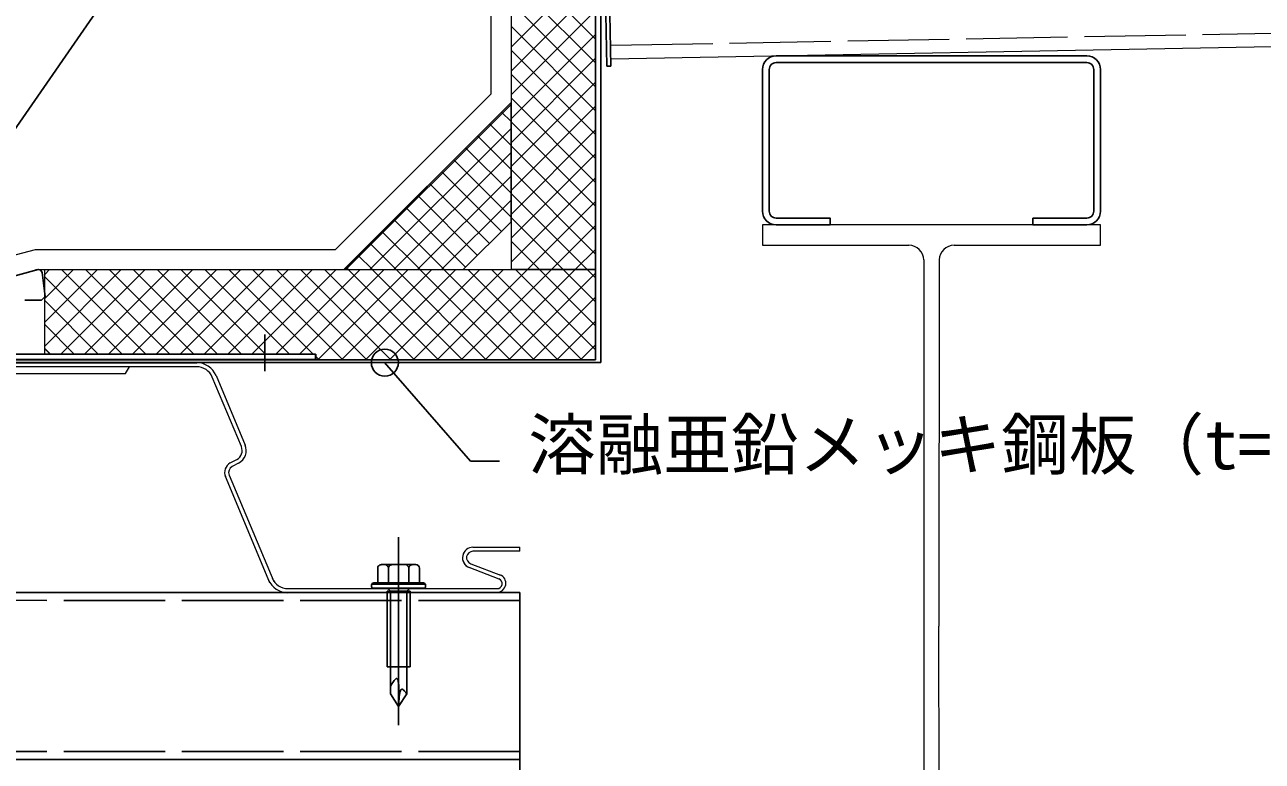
# Model space of a CAD drawing. Units: millimetres, scale not verified. Extents: x -3038 to 3038, y -2115 to 2115.
# Drawn here: x -1879.8 to -1513.6, y 1291.1 to 1509.1 of the extents above; entities that cross this region are included whole.
import ezdxf
from ezdxf.enums import TextEntityAlignment as Align

# ---------------------------------------------------------------- set-up
doc = ezdxf.new("R2010")
doc.units = ezdxf.units.MM
doc.header["$LTSCALE"] = 5
doc.linetypes.add('CHAIN1', pattern=[8, 5, -1, 1, -1])
doc.linetypes.add('LONG_DASHED1', pattern=[7, 6, -1])
for name, color, linetype, lineweight in [('0-1_鉄骨', 1, 'Continuous', 18), ('0-3_デッキ', 3, 'Continuous', 18), ('0-8_防水層', 4, 'Continuous', 18), ('0-9_断熱層', 5, 'Continuous', 18), ('0-A_キャント', 222, 'Continuous', 18)]:
    doc.layers.add(name, color=color, linetype=linetype, lineweight=lineweight)
for name, color, linetype in [('0-2_母屋', 7, 'Continuous'), ('0-4_板金', 7, 'Continuous'), ('0-B_ビス', 7, 'Continuous'), ('0-D_ドレン', 7, 'Continuous'), ('0-E_テキスト___1', 7, 'Continuous'), ('1-3__0-E_テキスト', 4, 'Continuous')]:
    doc.layers.add(name, color=color, linetype=linetype)
doc.styles.add('ＭＳ ゴシック', font='')
doc.styles.get('ＭＳ ゴシック').set_extended_font_data('MS Gothic')

msp = doc.modelspace()

# ---------------------------------------------------------------- linework, layer by layer
at = {"layer": '0-1_鉄骨'}
for p, q in [((-1661.468, 1449.86), (-1661.468, 1443.86)), ((-1661.468, 1443.86), (-1618.208, 1443.854)), ((-1613.714, 1439.456), (-1613.714, 1260.506)), ((-1609.225, 1439.456), (-1609.248, 1331.117)), ((-1609.225, 1260.506), (-1609.248, 1331.117))]:
    msp.add_line(p, q, dxfattribs=at)
msp.add_lwpolyline([(-1604.732, 1443.854), (-1561.471, 1443.86), (-1561.471, 1449.86), (-1611.47, 1449.86), (-1661.468, 1449.86)], dxfattribs=at)
for centre, radius, start, end in [((-1618.331, 1439.228), 4.624, 2.82697, 88.43895), ((-1604.66, 1439.284), 4.568, 90.89886, 177.83516)]:
    msp.add_arc(centre, radius, start, end, dxfattribs=at)
at = {"layer": '0-2_母屋'}
for p, q in [((-1657.469, 1499.86), (-1565.47, 1499.86)), ((-1565.47, 1497.86), (-1657.469, 1497.86)), ((-1661.47, 1453.86), (-1661.47, 1495.86)), ((-1659.47, 1495.86), (-1659.47, 1453.86)), ((-1563.47, 1453.86), (-1563.47, 1495.86)), ((-1561.47, 1495.86), (-1561.47, 1453.86)), ((-1581.47, 1451.86), (-1565.47, 1451.86)), ((-1733.248, 1341.004), (-2351.084, 1341.114)), ((-1733.248, 1341.004), (-1733.257, 1291.672)), ((-1733.248, 1291.672), (-2351.22, 1291.672)), ((-1733.248, 1191.676), (-1733.248, 1291.672))]:
    msp.add_line(p, q, dxfattribs=at)
at = {"layer": '0-2_母屋', "linetype": 'LONG_DASHED1'}
for p, q in [((-1733.248, 1338.703), (-2351.085, 1338.814)), ((-1733.248, 1293.972), (-2351.22, 1293.972))]:
    msp.add_line(p, q, dxfattribs=at)
at = {"layer": '0-2_母屋'}
for points in [[(-1657.469, 1451.86), (-1641.47, 1451.86), (-1641.47, 1449.86), (-1657.469, 1449.86)], [(-1565.47, 1449.86), (-1581.47, 1449.86), (-1581.47, 1451.86)]]:
    msp.add_lwpolyline(points, dxfattribs=at)
for centre, radius, start, end in [((-1657.469, 1495.86), 4, 89.99995, 180.00003), ((-1657.469, 1495.86), 2, 89.99983, 180.00014), ((-1565.47, 1495.86), 4, 359.99995, 90.00003), ((-1565.47, 1495.86), 2, 359.99995, 90.00003), ((-1657.469, 1453.86), 4, 179.99995, 270), ((-1657.469, 1453.86), 2, 179.99985, 270), ((-1565.47, 1453.86), 2, 269.99995, 0.00003), ((-1565.47, 1453.86), 4, 269.99995, 0.00003)]:
    msp.add_arc(centre, radius, start, end, dxfattribs=at)
at = {"layer": '0-3_デッキ'}
for p, q in [((-1706.345, 1498.99), (-1707.623, 1567.987)), ((-1706.345, 1498.99), (-1447.513, 1503.757)), ((-1828.897, 1407.858), (-1949.068, 1407.858)), ((-1948.787, 1409.058), (-1828.897, 1409.058)), ((-1815.668, 1384.217), (-1824.285, 1404.789)), ((-1823.178, 1405.253), (-1814.562, 1384.68)), ((-1818.942, 1379.403), (-1817.04, 1380.402)), ((-1816.482, 1379.34), (-1818.383, 1378.34)), ((-1807.224, 1343.863), (-1820.405, 1375.334)), ((-1819.298, 1375.798), (-1806.117, 1344.326)), ((-1747.143, 1354.439), (-1733.234, 1354.439)), ((-1733.234, 1353.239), (-1747.143, 1353.239)), ((-1733.234, 1353.239), (-1747.143, 1353.239)), ((-1733.234, 1353.239), (-1733.234, 1354.439)), ((-1739.404, 1345.039), (-1748.257, 1348.446)), ((-1747.826, 1349.566), (-1738.973, 1346.159)), ((-1801.952, 1342.183), (-1740.018, 1342.183)), ((-1740.018, 1340.983), (-1801.952, 1340.983))]:
    msp.add_line(p, q, dxfattribs=at)
at = {"layer": '0-3_デッキ', "linetype": 'LONG_DASHED1'}
msp.add_line((-1706.211, 1502.993), (-1447.513, 1507.757), dxfattribs=at)
at = {"layer": '0-3_デッキ'}
msp.add_lwpolyline([(-1937.617, 1405.858), (-1849.926, 1405.858), (-1848.771, 1407.858)], dxfattribs=at)
for centre, radius, start, end in [((-1828.897, 1402.858), 6.2, 22.72491, 90), ((-1828.897, 1402.858), 5, 22.72491, 90), ((-1818.436, 1383.058), 3, 297.72493, 22.72493), ((-1818.436, 1383.058), 4.2, 297.72493, 22.72493), ((-1817.453, 1376.57), 3.2, 117.72491, 202.72493), ((-1817.453, 1376.57), 2, 117.72491, 202.72493), ((-1747.143, 1351.339), 3.1, 90, 246.45248), ((-1747.143, 1351.339), 3.1, 90, 248.94972), ((-1747.143, 1351.339), 1.9, 90, 248.94972), ((-1801.91, 1347.195), 6.2, 202.72493, 270), ((-1801.91, 1347.195), 5, 202.72493, 270), ((-1740.122, 1343.763), 2.7, 270, 68.94972), ((-1740.018, 1343.683), 1.5, 270, 68.94972)]:
    msp.add_arc(centre, radius, start, end, dxfattribs=at)
at = {"layer": '0-4_板金'}
for p, q in [((-1709.289, 1409.089), (-1709.315, 1569.41)), ((-1707.514, 1496.857), (-1708.964, 1569.005)), ((-1706.313, 1496.857), (-1707.74, 1567.835)), ((-1707.514, 1496.857), (-1706.313, 1496.857)), ((-1710.869, 1409.889), (-1938.695, 1409.889)), ((-1938.695, 1409.089), (-1709.297, 1409.089))]:
    msp.add_line(p, q, dxfattribs=at)
msp.add_lwpolyline([(-1623.791, 1573.112), (-1710.881, 1570.97), (-1710.864, 1409.889)], dxfattribs=at)
at = {"layer": '0-8_防水層'}
for p, q in [((-1787.841, 1442.601), (-1741.87, 1488.572)), ((-1973.532, 1416.618), (-1876.564, 1442.601)), ((-1876.564, 1442.601), (-1787.841, 1442.601)), ((-1875.657, 1436.601), (-1875.774, 1436.601))]:
    msp.add_line(p, q, dxfattribs=at)
for points in [[(-1742.678, 1542.961), (-1741.873, 1542.242), (-1741.868, 1488.574)], [(-1736.678, 1542.962), (-1735.873, 1542.477), (-1735.867, 1486.089)], [(-1876.564, 1436.601), (-1785.356, 1436.601), (-1735.87, 1486.087)], [(-1973.532, 1416.618), (-1972.927, 1410.568), (-1875.774, 1436.601)]]:
    msp.add_lwpolyline(points, dxfattribs=at)
at = {"layer": '0-9_断熱層'}
for p, q in [((-1710.881, 1570.97), (-1710.872, 1436.601)), ((-1735.881, 1570.86), (-1735.867, 1436.601)), ((-1735.877, 1529.847), (-1710.874, 1504.844)), ((-1735.874, 1502.446), (-1713.234, 1525.086)), ((-1735.876, 1522.775), (-1710.873, 1497.773)), ((-1735.873, 1495.376), (-1710.876, 1520.373)), ((-1735.875, 1515.703), (-1710.873, 1490.701)), ((-1735.872, 1488.306), (-1710.875, 1513.303)), ((-1735.875, 1508.632), (-1710.872, 1483.629)), ((-1735.872, 1481.235), (-1710.874, 1506.232)), ((-1735.874, 1501.56), (-1710.871, 1476.557)), ((-1735.871, 1474.165), (-1710.874, 1499.162)), ((-1735.873, 1494.488), (-1710.87, 1469.485)), ((-1735.87, 1467.095), (-1710.873, 1492.092)), ((-1735.872, 1487.416), (-1710.87, 1462.413)), ((-1735.869, 1460.024), (-1710.872, 1485.022)), ((-1735.872, 1480.344), (-1710.869, 1455.341)), ((-1735.869, 1452.954), (-1710.871, 1477.951)), ((-1735.871, 1473.272), (-1710.868, 1448.27)), ((-1735.868, 1445.884), (-1710.871, 1470.881)), ((-1735.87, 1466.2), (-1710.867, 1441.198)), ((-1735.867, 1438.814), (-1710.87, 1463.811)), ((-1735.869, 1459.129), (-1713.341, 1436.601)), ((-1731.009, 1436.601), (-1710.869, 1456.74)), ((-1735.869, 1452.057), (-1720.412, 1436.601)), ((-1723.938, 1436.601), (-1710.868, 1449.67)), ((-1735.868, 1444.985), (-1727.483, 1436.601)), ((-1716.867, 1436.601), (-1710.868, 1442.6)), ((-1716.867, 1436.601), (-1710.868, 1442.6)), ((-1873.879, 1436.601), (-1710.873, 1436.601)), ((-1873.879, 1411.601), (-1873.879, 1436.601)), ((-1873.879, 1428.081), (-1865.359, 1436.601)), ((-1873.879, 1421.01), (-1858.288, 1436.601)), ((-1873.879, 1413.939), (-1851.217, 1436.601)), ((-1873.879, 1435.152), (-1872.43, 1436.601)), ((-1869.146, 1411.601), (-1844.146, 1436.601)), ((-1868.905, 1436.601), (-1843.905, 1411.601)), ((-1862.075, 1411.601), (-1837.075, 1436.601)), ((-1861.834, 1436.601), (-1836.834, 1411.601)), ((-1855.004, 1411.601), (-1830.004, 1436.601)), ((-1854.763, 1436.601), (-1829.763, 1411.601)), ((-1847.933, 1411.601), (-1822.933, 1436.601)), ((-1847.692, 1436.601), (-1822.692, 1411.601)), ((-1840.862, 1411.601), (-1815.862, 1436.601)), ((-1840.62, 1436.601), (-1815.62, 1411.601)), ((-1833.791, 1411.601), (-1808.791, 1436.601)), ((-1833.549, 1436.601), (-1808.549, 1411.601)), ((-1826.72, 1411.601), (-1801.72, 1436.601)), ((-1826.478, 1436.601), (-1801.478, 1411.601)), ((-1819.649, 1411.601), (-1794.649, 1436.601)), ((-1819.407, 1436.601), (-1794.407, 1411.601)), ((-1812.577, 1411.601), (-1787.577, 1436.601)), ((-1812.336, 1436.601), (-1785.624, 1409.889)), ((-1805.506, 1411.601), (-1780.506, 1436.601)), ((-1805.265, 1436.601), (-1778.553, 1409.889)), ((-1798.435, 1411.601), (-1773.435, 1436.601)), ((-1798.194, 1436.601), (-1771.482, 1409.889)), ((-1793.076, 1409.889), (-1766.364, 1436.601)), ((-1791.123, 1436.601), (-1764.411, 1409.889)), ((-1786.005, 1409.889), (-1759.293, 1436.601)), ((-1784.052, 1436.601), (-1757.34, 1409.889)), ((-1778.934, 1409.889), (-1752.222, 1436.601)), ((-1776.981, 1436.601), (-1750.269, 1409.889)), ((-1771.863, 1409.889), (-1745.151, 1436.601)), ((-1769.91, 1436.601), (-1743.198, 1409.889)), ((-1764.792, 1409.889), (-1738.08, 1436.601)), ((-1762.839, 1436.601), (-1736.127, 1409.889)), ((-1757.721, 1409.889), (-1731.009, 1436.601)), ((-1755.768, 1436.601), (-1729.056, 1409.889)), ((-1750.65, 1409.889), (-1723.938, 1436.601)), ((-1748.697, 1436.601), (-1721.985, 1409.889)), ((-1743.578, 1409.889), (-1716.867, 1436.601)), ((-1741.625, 1436.601), (-1714.914, 1409.889)), ((-1736.508, 1409.889), (-1710.867, 1435.529)), ((-1710.873, 1436.601), (-1735.867, 1436.601)), ((-1734.554, 1436.601), (-1710.864, 1412.91)), ((-1727.483, 1436.601), (-1710.865, 1419.982)), ((-1720.412, 1436.601), (-1710.866, 1427.054)), ((-1713.341, 1436.601), (-1710.866, 1434.126)), ((-1710.867, 1436.601), (-1710.864, 1409.889)), ((-1873.879, 1434.504), (-1850.976, 1411.601)), ((-1729.436, 1409.889), (-1710.866, 1428.459)), ((-1873.879, 1427.432), (-1858.047, 1411.601)), ((-1722.365, 1409.889), (-1710.865, 1421.389)), ((-1873.879, 1420.361), (-1865.118, 1411.601)), ((-1715.294, 1409.889), (-1710.864, 1414.319)), ((-1873.879, 1413.29), (-1872.189, 1411.601)), ((-1873.655, 1413.006), (-1872.249, 1411.601)), ((-1793.655, 1410), (-1793.655, 1411.601)), ((-1793.655, 1410.848), (-1792.695, 1409.889)), ((-1710.864, 1409.889), (-1793.655, 1410))]:
    msp.add_line(p, q, dxfattribs=at)
msp.add_lwpolyline([(-1873.879, 1411.601), (-1793.655, 1411.601), (-1793.655, 1410)], dxfattribs=at)
at = {"layer": '0-A_キャント'}
for p, q in [((-1785.312, 1436.644), (-1735.867, 1486.089)), ((-1785.288, 1436.668), (-1735.867, 1486.089)), ((-1784.725, 1436.601), (-1735.881, 1485.444)), ((-1738.712, 1483.244), (-1735.881, 1480.412)), ((-1735.867, 1450.734), (-1735.867, 1486.075)), ((-1742.248, 1479.708), (-1735.88, 1473.34)), ((-1777.654, 1436.601), (-1735.881, 1478.374)), ((-1745.784, 1476.173), (-1735.879, 1466.268)), ((-1735.881, 1478.374), (-1735.867, 1478.387)), ((-1735.881, 1478.374), (-1735.867, 1478.387)), ((-1749.319, 1472.637), (-1735.879, 1459.197)), ((-1770.583, 1436.601), (-1735.88, 1471.304)), ((-1752.855, 1469.102), (-1735.878, 1452.125)), ((-1756.39, 1465.566), (-1738.712, 1447.889)), ((-1763.512, 1436.601), (-1735.879, 1464.233)), ((-1759.926, 1462.031), (-1742.248, 1444.353)), ((-1735.879, 1464.233), (-1735.867, 1464.245)), ((-1735.879, 1464.233), (-1735.867, 1464.245)), ((-1763.461, 1458.495), (-1745.784, 1440.818)), ((-1766.997, 1454.96), (-1749.319, 1437.282)), ((-1756.441, 1436.601), (-1735.878, 1457.163)), ((-1770.532, 1451.424), (-1755.709, 1436.601)), ((-1774.068, 1447.889), (-1762.78, 1436.601)), ((-1777.603, 1444.353), (-1769.851, 1436.601)), ((-1781.139, 1440.818), (-1776.922, 1436.601)), ((-1784.675, 1437.282), (-1784.061, 1436.668)), ((-1784.675, 1437.282), (-1783.993, 1436.601))]:
    msp.add_line(p, q, dxfattribs=at)
msp.add_lwpolyline([(-1785.356, 1436.601), (-1750.001, 1436.601), (-1735.867, 1450.734)], dxfattribs=at)
at = {"layer": '0-B_ビス'}
for p, q in [((-1769.146, 1325.792), (-1769.149, 1357.402)), ((-1775.335, 1343.894), (-1775.335, 1348.203)), ((-1774.235, 1349.303), (-1773.247, 1349.303)), ((-1773.247, 1349.303), (-1769.148, 1349.304)), ((-1772.146, 1348.203), (-1772.146, 1343.894)), ((-1766.15, 1348.204), (-1766.15, 1343.895)), ((-1762.961, 1343.895), (-1762.961, 1348.204)), ((-1776.48, 1343.894), (-1761.816, 1343.895)), ((-1777.14, 1342.835), (-1777.14, 1343.234)), ((-1777.091, 1343.481), (-1769.148, 1343.483)), ((-1761.423, 1342.306), (-1776.872, 1342.305)), ((-1765.724, 1341.443), (-1772.571, 1341.442)), ((-1772.571, 1341.442), (-1772.569, 1319.018)), ((-1771.571, 1341.442), (-1771.568, 1311.022)), ((-1761.204, 1343.483), (-1769.148, 1343.483)), ((-1766.724, 1341.443), (-1766.721, 1311.022)), ((-1765.724, 1341.443), (-1765.722, 1319.019)), ((-1761.156, 1342.837), (-1761.156, 1343.235)), ((-1765.722, 1319.019), (-1772.569, 1319.018)), ((-1769.144, 1307.306), (-1771.568, 1311.022)), ((-1769.144, 1307.306), (-1766.721, 1311.022))]:
    msp.add_line(p, q, dxfattribs=at)
at = {"layer": '0-B_ビス', "linetype": 'LONG_DASHED1'}
msp.add_line((-1769.144, 1301.818), (-1769.149, 1352.803), dxfattribs=at)
at = {"layer": '0-B_ビス'}
for points in [[(-1764.061, 1349.304), (-1765.05, 1349.304), (-1769.148, 1349.304)], [(-1769.144, 1307.306), (-1769.124, 1307.908), (-1769.105, 1308.507), (-1769.087, 1309.101), (-1769.071, 1309.686), (-1769.058, 1310.259), (-1769.049, 1310.819), (-1769.043, 1311.361), (-1769.043, 1311.883), (-1769.049, 1312.383), (-1769.061, 1312.856), (-1769.08, 1313.301), (-1769.107, 1313.715), (-1769.143, 1314.095), (-1769.188, 1314.437), (-1769.243, 1314.74), (-1769.308, 1314.999), (-1769.385, 1315.213), (-1769.475, 1315.379), (-1769.577, 1315.493), (-1769.693, 1315.553), (-1769.823, 1315.556), (-1769.968, 1315.499), (-1770.091, 1315.411), (-1770.305, 1315.197), (-1770.495, 1314.961), (-1770.696, 1314.68), (-1770.906, 1314.363), (-1771.123, 1314.019), (-1771.344, 1313.657), (-1771.568, 1313.287)], [(-1769.144, 1307.306), (-1769.127, 1307.68), (-1769.11, 1308.052), (-1769.091, 1308.421), (-1769.072, 1308.784), (-1769.05, 1309.14), (-1769.026, 1309.488), (-1769, 1309.824), (-1768.97, 1310.148), (-1768.937, 1310.458), (-1768.899, 1310.752), (-1768.857, 1311.027), (-1768.81, 1311.283), (-1768.758, 1311.518), (-1768.699, 1311.73), (-1768.634, 1311.916), (-1768.563, 1312.075), (-1768.484, 1312.206), (-1768.397, 1312.307), (-1768.302, 1312.375), (-1768.198, 1312.41), (-1768.086, 1312.408), (-1767.925, 1312.35), (-1767.831, 1312.291), (-1767.69, 1312.178), (-1767.541, 1312.032), (-1767.385, 1311.861), (-1767.223, 1311.67), (-1767.058, 1311.462), (-1766.89, 1311.245), (-1766.721, 1311.022)]]:
    msp.add_lwpolyline(points, dxfattribs=at)
for centre, radius, start, end in [((-1774.235, 1348.203), 1.1, 90.00549, 180.00549), ((-1773.247, 1348.203), 1.1, 0.00549, 90.00549), ((-1771.046, 1348.203), 1.1, 90.00549, 180.00549), ((-1767.25, 1348.204), 1.1, 0.00549, 90.00549), ((-1765.05, 1348.204), 1.1, 90.00549, 180.00549), ((-1764.061, 1348.204), 1.1, 0.00549, 90.00549), ((-1776.479, 1343.234), 0.66, 90.00549, 180.00549), ((-1761.816, 1343.235), 0.66, 0.00549, 90.00549), ((-1776.479, 1342.836), 0.66, 180.00549, 233.50026), ((-1765.316, 1347.438), 8.665, 216.32719, 223.78719), ((-1772.98, 1347.438), 8.665, 316.22382, 323.68379), ((-1761.816, 1342.837), 0.66, 306.51074, 0.00549)]:
    msp.add_arc(centre, radius, start, end, dxfattribs=at)
at = {"layer": '0-D_ドレン'}
for p, q in [((-1974.584, 1410.124), (-1875.774, 1436.601)), ((-1875.657, 1436.601), (-1875.774, 1436.601)), ((-1874.664, 1435.725), (-1873.774, 1428.601)), ((-1873.774, 1428.601), (-1874.774, 1427.6)), ((-1874.774, 1427.6), (-1879.774, 1427.6)), ((-1895.274, 1411.6), (-1793.774, 1411.6)), ((-1895.274, 1410), (-1793.774, 1410)), ((-1793.774, 1410), (-1793.774, 1411.6))]:
    msp.add_line(p, q, dxfattribs=at)
at = {"layer": '0-D_ドレン', "linetype": 'CHAIN1'}
msp.add_line((-1808.774, 1406.6), (-1808.774, 1417.371), dxfattribs=at)
at = {"layer": '0-D_ドレン'}
msp.add_arc((-1875.657, 1435.6), 1, 7.12529, 90, dxfattribs=at)
at = {"layer": '1-3__0-E_テキスト'}
for p in [(-1773.286, 1409.089), (-1739.27, 1379.91)]:
    msp.add_line(p, (-1747.873, 1379.91), dxfattribs=at)
msp.add_lwpolyline([(-1736.088, 1649.798), (-1763.978, 1649.798), (-1928.731, 1411.681)], dxfattribs=at)
msp.add_circle((-1773.213, 1409.073), 4, dxfattribs=at)

# ---------------------------------------------------------------- texts
at = {"layer": '0-E_テキスト___1', "style": 'ＭＳ ゴシック'}
msp.add_text('溶融亜鉛メッキ鋼板（t=0.8以上）', height=14.66, dxfattribs=at).set_placement((-1730.777, 1373.116), align=Align.BOTTOM_LEFT)

doc.saveas('drawing.dxf')
